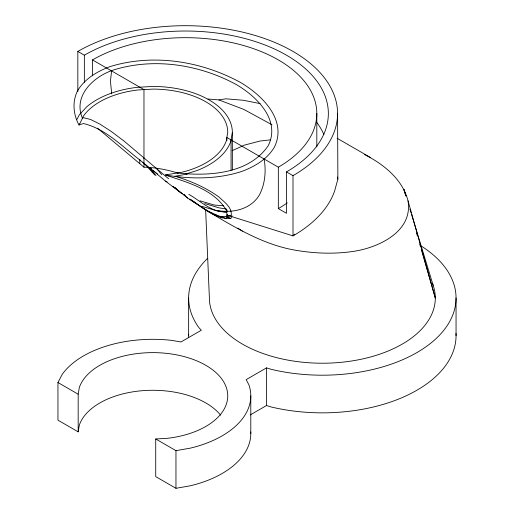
<?xml version="1.0" encoding="UTF-8"?>
<svg xmlns="http://www.w3.org/2000/svg" width="514" height="514" viewBox="0 0 514 514"><rect width="100%" height="100%" fill="white"/><g stroke="black" fill="none" stroke-linecap="round" stroke-linejoin="round"><path stroke-width="0.77" d="M111.596 70.926L110.433 81.167L111.718 93.921M165.502 174.901L167.211 175.293C191.985 179.27 217.775 179.2 241.837 171.425C254.603 166.626 266.939 159.417 274.213 147.486C287.943 120.16 261.697 94.653 239.865 82.111C200.762 60.96 153.018 53.443 110.092 66.576C97.319 71.375 84.983 78.584 77.717 90.515C72.211 101.142 73.181 113.549 78.456 124.054L79.143 125.043L83.596 115.811A74.922 43.253 0 0 1 138.202 89.937L152.819 89.108A74.922 43.253 0 0 1 227.741 132.368L226.301 140.804A74.922 43.253 0 0 1 181.487 172.325L165.502 174.901L168.367 175.968C189.55 183.074 215.327 190.347 226.867 211.183M207.521 258.452A133.704 77.196 0 0 0 198.815 327.546L201.308 330.239L180.967 341.983L171.933 340.403A97.975 56.566 0 0 0 62.303 374.237L57.947 382.519L57.947 420.163L78.179 431.85L78.179 394.199L79.336 387.447A74.922 43.253 0 0 1 157.714 352.72A74.922 43.253 0 0 1 227.58 393.056A74.922 43.253 0 0 1 167.435 438.307L155.729 438.975L155.729 476.619L175.961 488.3L190.308 485.788A97.975 56.566 0 0 0 250.755 431.946M78.179 431.85L79.336 425.091A74.922 43.253 0 0 1 143.791 390.589A74.922 43.253 0 0 1 220.667 415.183M76.837 119.55L79.336 114.795L86.686 106.854A79.535 45.919 0 0 1 137.302 87.329L152.819 86.448A79.535 45.919 0 0 1 232.347 132.368L230.818 141.324A79.535 45.919 0 0 1 197.003 170.545L183.254 174.786L175.017 176.231C190.585 180.877 205.709 187.475 218.945 196.99C224.277 202.137 232.938 207.74 231.062 216.381M337.569 113.543L337.878 179.142L334.646 190.912A152.15 87.843 0 0 1 293.006 235.887L226.867 215.064L226.867 209.731M226.873 210.451L226.301 211.691C211.954 212.95 200.595 200.91 188.844 194.376M173.006 186.325L187.604 198.089L205.793 210.008L218.765 216.079L222.035 216.651L226.301 216.548L227.432 214.332M189.801 199.104C202.33 206.879 215.18 219.491 230.818 218.508L232.045 215.848M79.143 125.043L79.336 123.925M294.625 234.133L293.006 235.887L293.006 175.659A152.15 87.843 0 0 0 293.006 51.426A152.15 87.843 0 0 0 77.832 51.426L77.832 91.582M421.062 245.943A133.704 77.196 0 0 1 431.811 342.33A133.704 77.196 0 0 1 271.18 369.322L266.515 367.883L246.167 379.634L248.911 384.845A97.975 56.566 0 0 1 190.308 448.144L175.961 450.656L155.729 438.975M250.234 414.926L266.515 405.533L271.18 406.972A133.704 77.196 0 0 0 455.995 333.387M232.116 150.673L244.529 145.077L260.052 141.042L270.274 139.866M230.079 215.694L226.301 216.548L226.295 218.765L222.035 216.651L222.157 218.039L218.765 216.079M226.501 216.349L230.156 215.617M207.977 99.003L218.887 99.915L225.832 98.817L243.244 100.256L260.116 103.597M79.336 124.722L83.596 123.559C104.663 128.648 120.771 144.897 137.264 158.01L157.785 174.252M97.454 128.14L143.971 167.204C155.491 167.442 166.941 169.652 177.921 173.109M223.68 205.818L214.113 205.022L200.049 200.839M215.983 210.277C231.756 213.451 250.228 209.847 259.21 195.301C265.115 184.173 266.239 171.278 264.132 158.987M177.536 173.019C208.71 176.283 248.705 174.143 268.199 145.745C281.087 120.09 256.447 96.144 235.952 84.367C199.246 64.513 154.425 57.459 114.121 69.782C94.261 75.873 72.705 95.598 82.401 118.098L83.596 117.745L90.522 119.454L99.838 124.06L111.191 131.391L124.144 141.151L168.566 178.724M226.674 209.082L218.996 207.842L204.726 203.544M226.565 212.443L217.088 210.913L201.886 206.332M218.887 99.915L243.784 109.398L271.957 124.741M152.819 170.404L165.367 181.05L181.487 193.245L182.663 193.688M185.779 174.008L187.141 174.554M230.818 218.508L226.301 216.548L230.503 218.662M165.367 181.05L167.146 181.879M151.585 168.656L149.118 167.442L156.005 175.647M364.664 154.637C383.72 164.274 402.507 179.251 408.032 200.813L435.307 298.004L421.262 249.406M205.793 210.008C234.557 227.201 263.881 245.39 297.619 250.588C316.842 253.672 336.458 254.199 355.714 251.018C380.321 246.739 412.967 230.844 408.032 200.813M196.361 203.583L190.09 199.169M215.109 214.447L218.945 216.606M337.158 138.279L370.273 157.4M77.832 51.426L84.354 55.191A142.931 82.516 0 0 1 286.484 55.191A142.931 82.516 0 0 1 286.484 171.894L286.484 213.304L278.331 208.594L278.331 167.185A131.404 75.866 0 0 0 278.331 59.9A131.404 75.866 0 0 0 92.501 59.9L92.501 75.828M92.501 59.9L143.971 89.609L143.971 167.204M278.331 167.185L226.867 137.476L226.867 140.663M286.484 171.894L293.006 175.659M143.502 157.856L143.971 158.228M167.211 175.293L168.367 175.968M57.947 382.519L78.179 394.199M192.994 201.34L196.335 203.505M197.003 203.936L209.057 211.89M237.905 228.094L242.473 231.184M175.049 187.681L176.315 188.638M183.845 194.382L185.04 195.326M174.908 187.835L181.487 193.245M183.794 194.433L187.604 198.089M142.995 162.276L154.849 174.978M156.327 168.284L161.826 174.831M405.964 196.097L403.875 189.236L405.662 195.41M409.915 209.057L411.078 212.867M411.541 214.396L433.135 285.283M416.584 233.208L417.252 235.521M419.7 244.009L420.368 246.322M337.357 176.983L337.878 179.142M205.626 209.339L209.384 298.004A112.958 65.214 0 0 0 334.64 362.833A112.958 65.214 0 0 0 432.627 283.895M456.053 298.004L456.053 335.648M316.817 113.543L316.817 146.991M266.515 367.883L266.515 405.533M250.793 395.883L250.793 433.527M232.347 132.368L232.347 169.896M231.062 139.898L231.062 170.243M188.638 298.004L188.638 335.648M175.961 450.656L175.961 488.3M167.435 174.792L167.435 175.589M139.769 159.231L139.769 163.677M84.354 55.191L84.354 82.266M188.664 337.158A133.704 77.196 0 0 1 188.664 334.145M287.32 202.85A131.404 75.866 0 0 1 278.331 208.594M316.598 122.184A142.931 82.516 0 0 1 323.91 134.552"/></g></svg>
